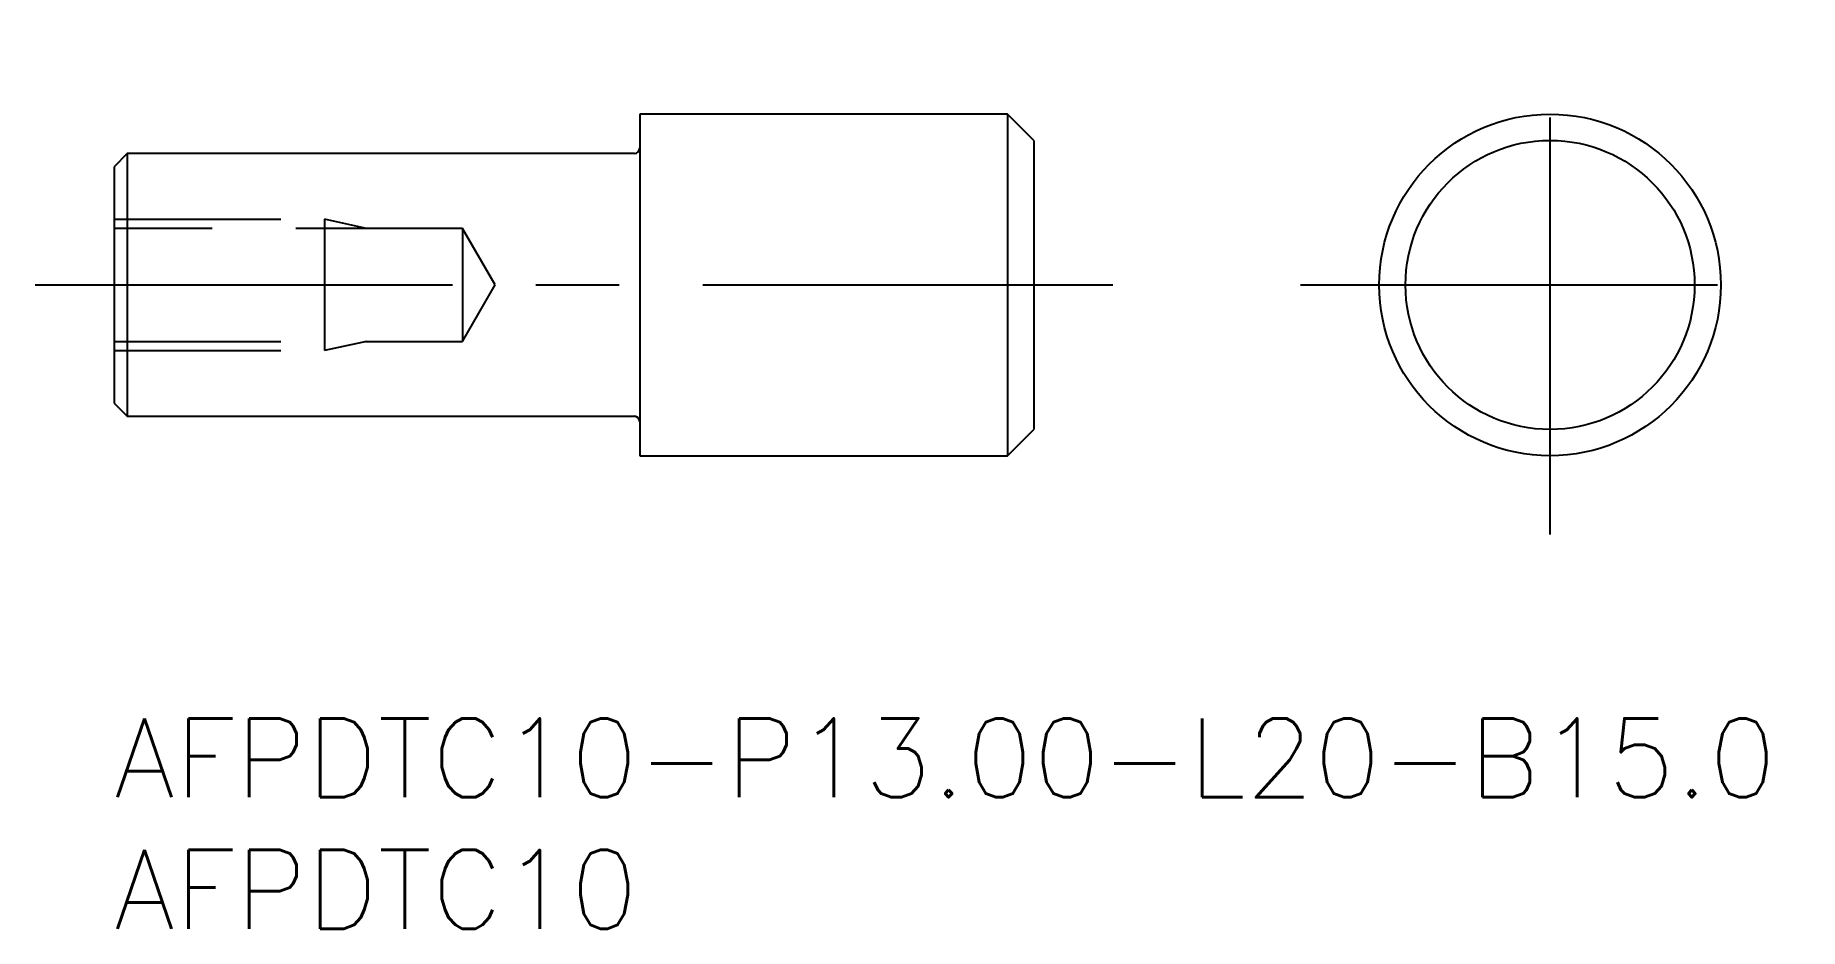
# Model space of a CAD drawing. Extents: x -3 to 64.1, y -8 to 26.
import ezdxf

# ---------------------------------------------------------------- set-up
doc = ezdxf.new("R2010")
doc.units = 0
doc.header["$LTSCALE"] = 0.5
doc.linetypes.add('CENTER', pattern=[50.8, 31.75, -6.35, 6.35, -6.35])
doc.linetypes.add('DASHED', pattern=[19.05, 12.7, -6.35])
for name, color, linetype in [('MSM_CENTER', 1, 'CENTER'), ('MSM_CONTINUOUS', 7, 'CONTINUOUS'), ('MSM_DASHED', 4, 'DASHED'), ('MSM_PART_NUMBER', 7, 'CONTINUOUS')]:
    doc.layers.add(name, color=color, linetype=linetype)
doc.styles.get("Standard").update_dxf_attribs({"font": 'txt.shx', "height": 1, "bigfont": 'bigfont.shx'})

# ---------------------------------------------------------------- blocks, each defined once
blk = doc.blocks.new('*U16')
at = {"layer": 'MSM_PART_NUMBER'}
blk.add_text('AFPDTC10-P13.00-L20-B15.0', height=3, dxfattribs=at).set_placement((0, -3))
blk = doc.blocks.new('*U17')
at = {"layer": 'MSM_PART_NUMBER'}
blk.add_text('AFPDTC10', height=3, dxfattribs=at).set_placement((0, -8))

msp = doc.modelspace()

# ---------------------------------------------------------------- linework, layer by layer
at = {"layer": 'MSM_CENTER'}
for p, q in [((54.644, 7), (54.644, 26)), ((-3, 16.5), (38, 16.5)), ((45.144, 16.5), (64.144, 16.5))]:
    msp.add_line(p, q, dxfattribs=at)
at = {"layer": 'MSM_CONTINUOUS'}
for p, q in [((34, 23), (20, 23)), ((20, 23), (20, 10)), ((35, 22), (34, 23)), ((34, 23), (34, 10)), ((0.5, 21.5), (0, 21)), ((19.8, 21.5), (0.5, 21.5)), ((0.5, 21.5), (0.5, 11.5)), ((35, 22), (35, 11)), ((0, 21), (0, 12)), ((0, 12), (0.5, 11.5)), ((0.5, 11.5), (19.8, 11.5)), ((34, 10), (35, 11)), ((20, 10), (34, 10))]:
    msp.add_line(p, q, dxfattribs=at)
for radius in [6.5, 5.5]:
    msp.add_circle((54.644, 16.5), radius, dxfattribs=at)
for centre, start, end in [((19.8, 21.7), 270, 0), ((19.8, 11.3), 0, 90)]:
    msp.add_arc(centre, 0.2, start, end, dxfattribs=at)
at = {"layer": 'MSM_DASHED'}
for p, q in [((0, 19), (8, 19)), ((9.6, 18.65), (8, 19)), ((8, 19), (8, 14)), ((13.259, 18.65), (0, 18.65)), ((14.5, 16.5), (13.259, 18.65)), ((13.259, 18.65), (13.259, 14.35)), ((13.259, 14.35), (14.5, 16.5)), ((0, 14.35), (13.259, 14.35)), ((9.6, 14.35), (8, 14)), ((0, 14), (8, 14))]:
    msp.add_line(p, q, dxfattribs=at)

# ---------------------------------------------------------------- block references
at = {"layer": 'MSM_CONTINUOUS'}
for name in ['*U16', '*U17']:
    msp.add_blockref(name, (0, 0), dxfattribs=at)

doc.saveas('drawing.dxf')
